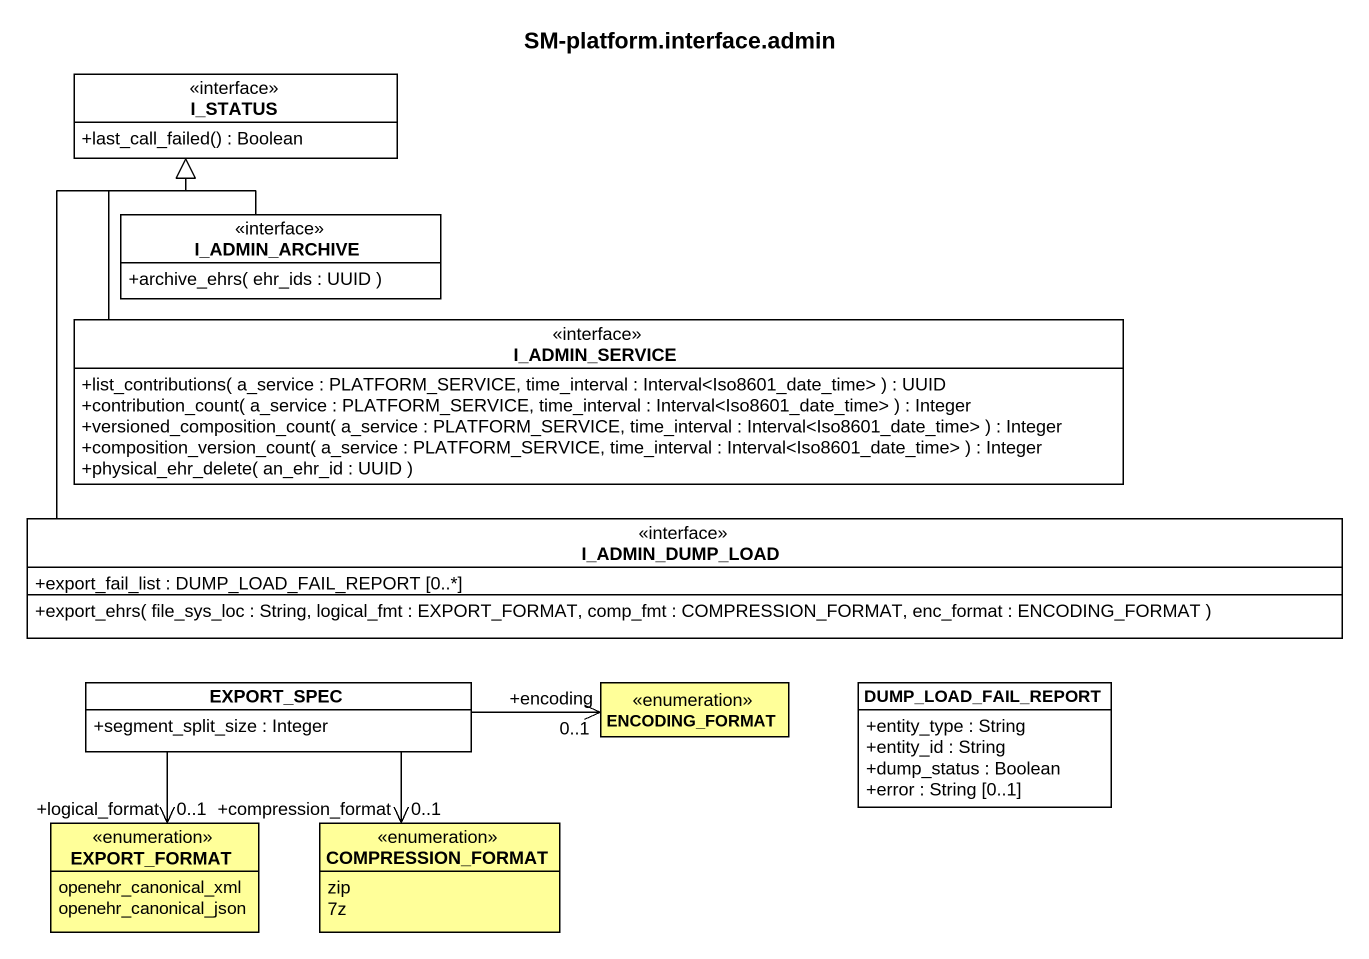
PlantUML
@startuml
title SM-platform.interface.admin
hide circle
hide empty members
skinparam classAttributeIconSize 0
interface I_STATUS #FFFFFF {
  +last_call_failed() : Boolean
}
interface I_ADMIN_ARCHIVE {
  +archive_ehrs( ehr_ids : UUID )
}
interface I_ADMIN_SERVICE {
  +list_contributions( a_service : PLATFORM_SERVICE, time_interval : Interval<Iso8601_date_time> ) : UUID
  +contribution_count( a_service : PLATFORM_SERVICE, time_interval : Interval<Iso8601_date_time> ) : Integer
  +versioned_composition_count( a_service : PLATFORM_SERVICE, time_interval : Interval<Iso8601_date_time> ) : Integer
  +composition_version_count( a_service : PLATFORM_SERVICE, time_interval : Interval<Iso8601_date_time> ) : Integer
  +physical_ehr_delete( an_ehr_id : UUID )
}
interface I_ADMIN_DUMP_LOAD {
  +export_fail_list : DUMP_LOAD_FAIL_REPORT [0..*]
  +export_ehrs( file_sys_loc : String, logical_fmt : EXPORT_FORMAT, comp_fmt : COMPRESSION_FORMAT, enc_format : ENCODING_FORMAT )
}
class EXPORT_SPEC {
  +segment_split_size : Integer
}
enum ENCODING_FORMAT #FFFF99
class DUMP_LOAD_FAIL_REPORT {
  +entity_type : String
  +entity_id : String
  +dump_status : Boolean
  +error : String [0..1]
}
enum EXPORT_FORMAT #FFFF99 {
  openehr_canonical_xml
  openehr_canonical_json
}
enum COMPRESSION_FORMAT #FFFF99 {
  zip
  7z
}
I_ADMIN_ARCHIVE -up-|> I_STATUS
I_ADMIN_SERVICE -up-|> I_STATUS
I_ADMIN_DUMP_LOAD -up-|> I_STATUS
ENCODING_FORMAT "+encoding\n0..1" <-left- EXPORT_SPEC
EXPORT_FORMAT "+logical_format\n0..1" <-up- EXPORT_SPEC
COMPRESSION_FORMAT "+compression_format\n0..1" <-up- EXPORT_SPEC
@enduml
